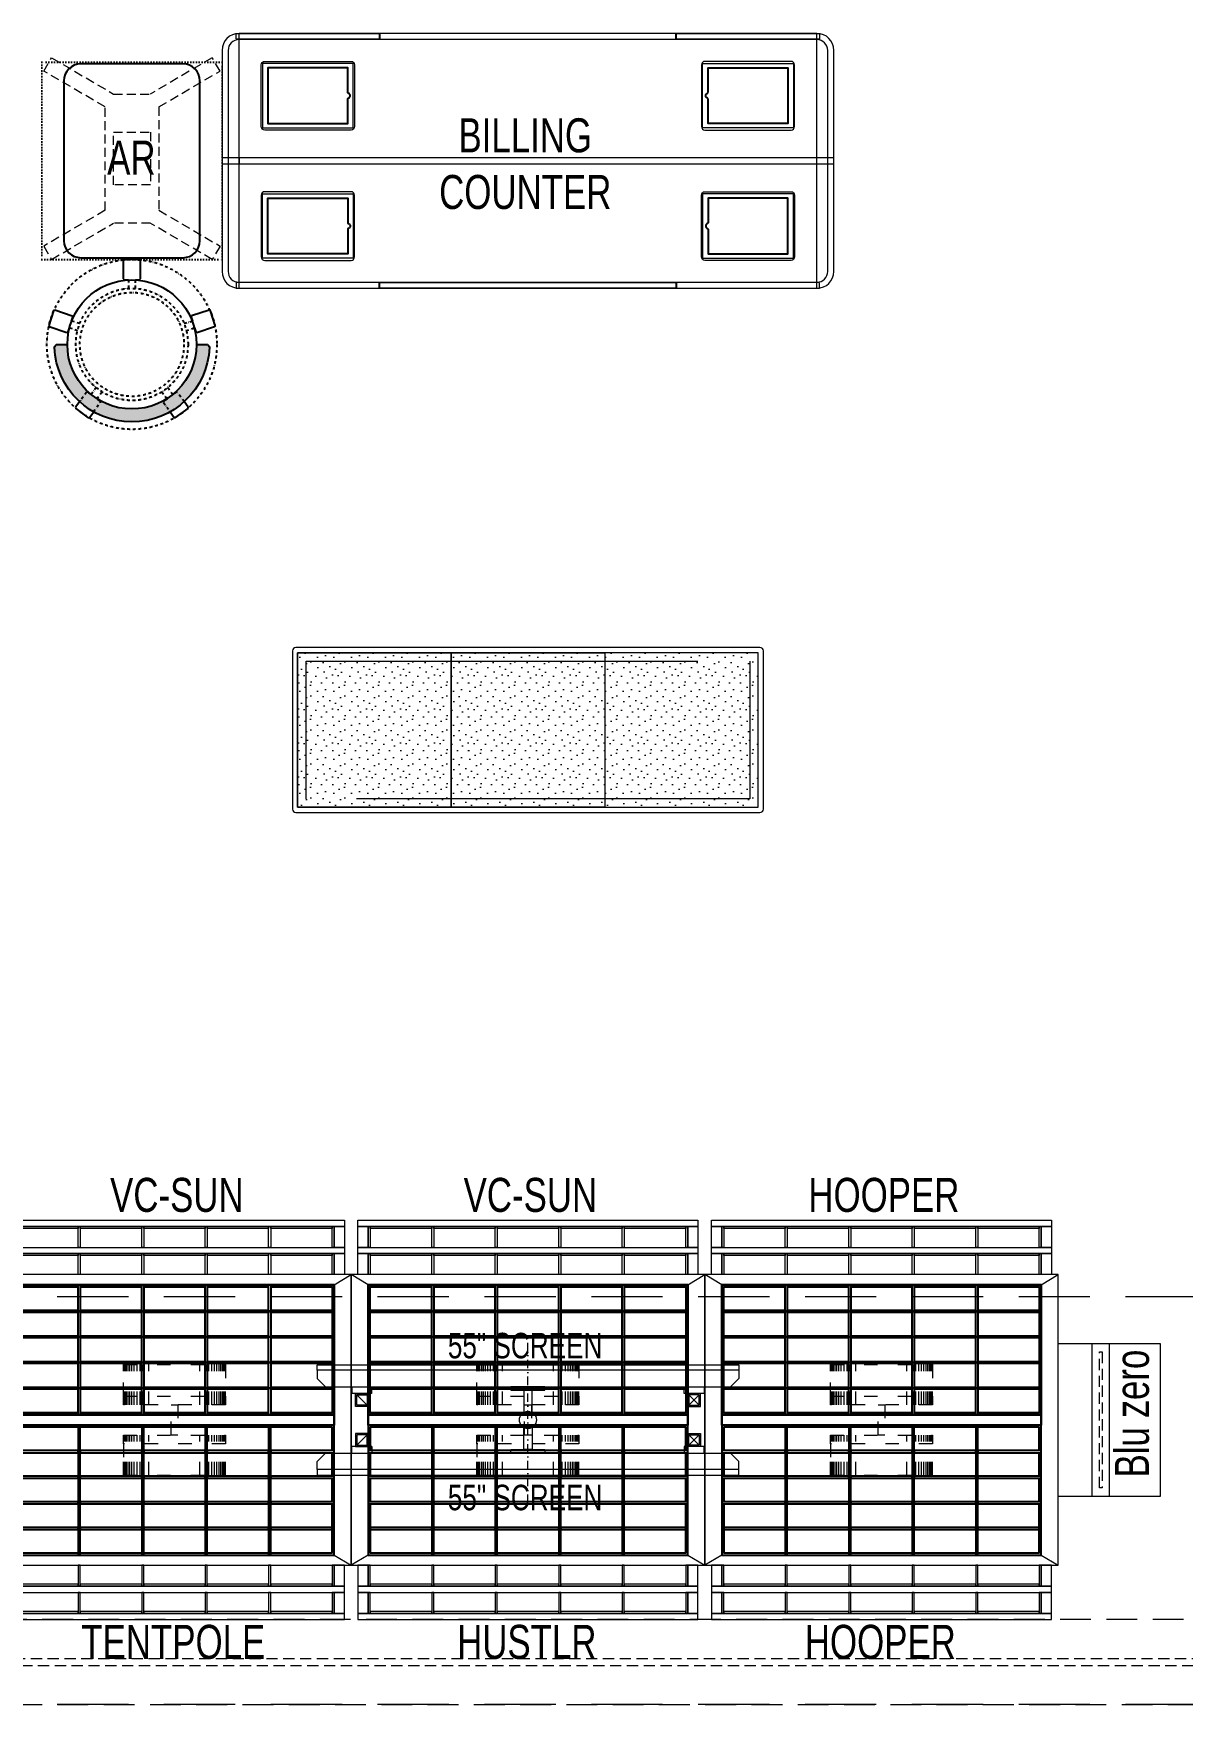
# Model space of a CAD drawing. Header units: feet. Extents: x 3370792 to 3381007, y -5461379 to -5451456.
# Drawn here: x 3374426 to 3377807, y -5461033 to -5456116 of the extents above; entities that cross this region are included whole.
import ezdxf

# ---------------------------------------------------------------- set-up
doc = ezdxf.new("R2010")
doc.units = ezdxf.units.FT
doc.header["$LTSCALE"] = 33
doc.header["$MEASUREMENT"] = 0
for name, pattern in [('a_p6_plan_L18$0$HIDDEN', [0.375, 0.25, -0.125]), ('ACAD_ISO03W100', [30, 12, -18]), ('D10_DASHED', [0.75, 0.5, -0.25]), ('DASHDOT2', [0.5, 0.25, -0.125, 0, -0.125]), ('DOT', [0.25, 0, -0.25]), ('HIDDEN', [9.524999999999995, 6.349999999999997, -3.174999999999998]), ('HIDDEN2', [4.7624999999999975, 3.174999999999998, -1.587499999999999]), ('HIDDENX2', [0.75, 0.5, -0.25])]:
    doc.linetypes.add(name, pattern=pattern)
for name, color, linetype, lineweight in [('A-shutter', 8, 'Continuous', 18), ('beam', 90, 'Continuous', 9), ('HATCH', 9, 'Continuous', 9), ('Lease line', 2, 'Continuous', 9), ('LENS-DIM', 252, 'Continuous', 5), ('LENS-FURNITURE', 13, 'Continuous', 9), ('LENS-HATCH', 251, 'Continuous', 5), ('LENS-TEXT', 31, 'Continuous', 5), ('LENS_DIMENSION', 193, 'Continuous', 0), ('LK-EQPMT', 3, 'Continuous', 18), ('LK-FF&E FLOOR', 1, 'Continuous', 9), ('LK-IT', 3, 'Continuous', 18), ('LN-ELEVATION-1', 81, 'Continuous', 25), ('LN-ELEVATION-2', 103, 'Continuous', 20), ('LN-ELEVATION-3', 125, 'Continuous', 18), ('LN-ELEVATION-4', 145, 'Continuous', 13), ('LN-ELEVATION-5', 167, 'Continuous', 5), ('PLANO-TXT', 252, 'Continuous', 5), ('rolling shutter', 1, 'Continuous', 5)]:
    doc.layers.add(name, color=color, linetype=linetype, lineweight=lineweight)
doc.styles.add('LK TXT', font='GILC____.TTF', dxfattribs={"height": 100})

# ---------------------------------------------------------------- blocks, each defined once
blk = doc.blocks.new('A$C5521f6e5')
at = {"layer": 'Lease line', "linetype": 'HIDDEN'}
for p, q in [((661.2339277267456, -8007.000000000932), (-8270.776309249923, -8007.000000000932)), ((661.2339277267456, -9207.000000000931), (-8270.776309249923, -9207.000000000931))]:
    blk.add_line(p, q, dxfattribs=at)
blk = doc.blocks.new('*U37')
at = {"layer": 'A-shutter', "color": 5, "linetype": 'HIDDENX2', "ltscale": 2}
blk.add_lwpolyline([(41039888.47192435, -1561544.224196389), (41039888.47192454, -1561564.224196389), (41046830.47192443, -1561564.224191636), (41046830.47192423, -1561544.224191635)], close=True, dxfattribs=at)
blk = doc.blocks.new('ffgd')
at = {"layer": 'LN-ELEVATION-4', "linetype": 'ACAD_ISO03W100', "ltscale": 0.1}
blk.add_lwpolyline([(0, 47.31184294237753), (0, -41.46233547315932), (-20, -41.46233547315932), (-20, 47.31184294237753)], close=True, dxfattribs=at)
at = {"layer": 'LN-ELEVATION-5', "linetype": 'ACAD_ISO03W100', "ltscale": 0.1}
for p, q in [((-159.8999999999068, 165.715584376594), (-159.8999999999068, 47.31184294237753)), ((-159.6999999997206, 165.715584376594), (-159.6999999997206, 47.31184294237753)), ((-159.3999999999068, 165.715584376594), (-159.3999999999068, 47.31184294237753)), ((-159, 165.715584376594), (-159, 47.31184294237753)), ((-158.5, 165.715584376594), (-158.5, 47.31184294237753)), ((-157.8999999999068, 165.715584376594), (-157.8999999999068, 47.31184294237753)), ((-157.1000000000931, 165.715584376594), (-157.1000000000931, 47.31184294237753)), ((-156.1000000000931, 165.715584376594), (-156.1000000000931, 47.31184294237753)), ((-154.1000000000931, 165.715584376594), (-154.1000000000931, 47.31184294237753)), ((-151.1000000000931, 165.715584376594), (-151.1000000000931, 47.31184294237753)), ((-146.1000000000931, 165.715584376594), (-146.1000000000931, 47.31184294237753)), ((-141.1000000000931, 165.715584376594), (-141.1000000000931, 47.31184294237753)), ((-135.1000000000931, 165.715584376594), (-135.1000000000931, 47.31184294237753)), ((-128.1000000000931, 165.715584376594), (-128.1000000000931, 47.31184294237753)), ((-120.1000000000931, 165.715584376594), (-120.1000000000931, 47.31184294237753)), ((-111.1000000000931, 165.715584376594), (-111.1000000000931, 47.31184294237753)), ((-102.1000000000931, 165.715584376594), (-102.1000000000931, 47.31184294237753)), ((-85, 165.715584376594), (-85, 47.31184294237753)), ((65, 165.715584376594), (65, 47.31184294237753)), ((82.10000000009315, 165.715584376594), (82.10000000009315, 47.31184294237753)), ((91.10000000009312, 165.715584376594), (91.10000000009312, 47.31184294237753)), ((100.1000000000931, 165.715584376594), (100.1000000000931, 47.31184294237753)), ((108.1000000000931, 165.715584376594), (108.1000000000931, 47.31184294237753)), ((115.1000000000931, 165.715584376594), (115.1000000000931, 47.31184294237753)), ((121.1000000000931, 165.715584376594), (121.1000000000931, 47.31184294237753)), ((126.1000000000931, 165.715584376594), (126.1000000000931, 47.31184294237753)), ((131.1000000000931, 165.715584376594), (131.1000000000931, 47.31184294237753)), ((134.1000000000931, 165.715584376594), (134.1000000000931, 47.31184294237753)), ((136.1000000000931, 165.715584376594), (136.1000000000931, 47.31184294237753)), ((137.1000000000931, 165.715584376594), (137.1000000000931, 47.31184294237753)), ((137.8999999999068, 165.715584376594), (137.8999999999068, 47.31184294237753)), ((138.5, 165.715584376594), (138.5, 47.31184294237753)), ((139, 165.715584376594), (139, 47.31184294237753)), ((139.3999999999067, 165.715584376594), (139.3999999999067, 47.31184294237753)), ((139.6999999997206, 165.715584376594), (139.6999999997206, 47.31184294237753)), ((139.8999999999068, 165.715584376594), (139.8999999999068, 47.31184294237753)), ((-159.8999999999068, -41.46233547315932), (-159.8999999999068, -159.8660769073758)), ((-159.6999999997206, -41.46233547315932), (-159.6999999997206, -159.8660769073758)), ((-159.3999999999068, -41.46233547315932), (-159.3999999999068, -159.8660769073758)), ((-159, -41.46233547315932), (-159, -159.8660769073758)), ((-158.5, -41.46233547315932), (-158.5, -159.8660769073758)), ((-157.8999999999068, -41.46233547315932), (-157.8999999999068, -159.8660769073758)), ((-157.1000000000931, -41.46233547315932), (-157.1000000000931, -159.8660769073758)), ((-156.1000000000931, -41.46233547315932), (-156.1000000000931, -159.8660769073758)), ((-154.1000000000931, -41.46233547315932), (-154.1000000000931, -159.8660769073758)), ((-151.1000000000931, -41.46233547315932), (-151.1000000000931, -159.8660769073758)), ((-146.1000000000931, -41.46233547315932), (-146.1000000000931, -159.8660769073758)), ((-141.1000000000931, -41.46233547315932), (-141.1000000000931, -159.8660769073758)), ((-135.1000000000931, -41.46233547315932), (-135.1000000000931, -159.8660769073758)), ((-128.1000000000931, -41.46233547315932), (-128.1000000000931, -159.8660769073758)), ((-120.1000000000931, -41.46233547315932), (-120.1000000000931, -159.8660769073758)), ((-111.1000000000931, -41.46233547315932), (-111.1000000000931, -159.8660769073758)), ((-102.1000000000931, -41.46233547315932), (-102.1000000000931, -159.8660769073758)), ((-85, -41.46233547315932), (-85, -159.8660769073758)), ((65, -41.46233547315932), (65, -159.8660769073758)), ((82.10000000009315, -41.46233547315932), (82.10000000009315, -159.8660769073758)), ((91.10000000009312, -41.46233547315932), (91.10000000009312, -159.8660769073758)), ((100.1000000000931, -41.46233547315932), (100.1000000000931, -159.8660769073758)), ((108.1000000000931, -41.46233547315932), (108.1000000000931, -159.8660769073758)), ((115.1000000000931, -41.46233547315932), (115.1000000000931, -159.8660769073758)), ((121.1000000000931, -41.46233547315932), (121.1000000000931, -159.8660769073758)), ((126.1000000000931, -41.46233547315932), (126.1000000000931, -159.8660769073758)), ((131.1000000000931, -41.46233547315932), (131.1000000000931, -159.8660769073758)), ((134.1000000000931, -41.46233547315932), (134.1000000000931, -159.8660769073758)), ((136.1000000000931, -41.46233547315932), (136.1000000000931, -159.8660769073758)), ((137.1000000000931, -41.46233547315932), (137.1000000000931, -159.8660769073758)), ((137.8999999999068, -41.46233547315932), (137.8999999999068, -159.8660769073758)), ((138.5, -41.46233547315932), (138.5, -159.8660769073758)), ((139, -41.46233547315932), (139, -159.8660769073758)), ((139.3999999999067, -41.46233547315932), (139.3999999999067, -159.8660769073758)), ((139.6999999997206, -41.46233547315932), (139.6999999997206, -159.8660769073758)), ((139.8999999999068, -41.46233547315932), (139.8999999999068, -159.8660769073758))]:
    blk.add_line(p, q, dxfattribs=at)
for points in [[(140, 72.9897628070321), (140, 165.715584376594), (-160, 165.715584376594), (-160, 72.9897628070321)], [(140, -67.14025533781387), (140, -159.8660769073758), (-160, -159.8660769073758), (-160, -67.14025533781387)]]:
    blk.add_lwpolyline(points, dxfattribs=at)
for points in [[(140, 72.9897628070321), (140, 47.31184294237753), (-160, 47.31184294237753), (-160, 72.9897628070321)], [(140, -41.46233547315932), (140, -67.14025533781387), (-160, -67.14025533781387), (-160, -41.46233547315932)]]:
    blk.add_lwpolyline(points, close=True, dxfattribs=at)
blk = doc.blocks.new('EURO 1040 x 1175')
at = {"layer": 'LN-ELEVATION-1'}
for points in [[(-470, -327.434990927577), (470, -327.434990927577), (470, 467.5650090724229), (-470, 467.5650090724229)], [(-470, 85.06500907242298), (470, 85.06500907242298), (470, 467.5650090724229), (-470, 467.5650090724229)], [(-283.2000000029802, 85.06500907242298), (-277.2000000029802, 85.06500907242298), (-277.2000000029802, 467.5650090724229), (-283.2000000029802, 467.5650090724229)], [(-96.40000000596046, 85.06500907242298), (-90.40000000596045, 85.06500907242298), (-90.40000000596045, 467.5650090724229), (-96.40000000596046, 467.5650090724229)], [(90.3999999910593, 85.06500907242298), (96.3999999910593, 85.06500907242298), (96.3999999910593, 467.5650090724229), (90.3999999910593, 467.5650090724229)], [(277.1999999880791, 85.06500907242298), (283.1999999880791, 85.06500907242298), (283.1999999880791, 467.5650090724229), (277.1999999880791, 467.5650090724229)], [(-470.0000000149008, 386.565009072423), (-283.2000000029802, 386.565009072423), (-283.2000000029802, 392.565009072423), (-470.0000000149008, 392.565009072423)], [(-277.2000000178814, 386.565009072423), (-96.40000000596046, 386.565009072423), (-96.40000000596046, 392.565009072423), (-277.2000000178814, 392.565009072423)], [(-90.40000002086165, 386.565009072423), (90.3999999910593, 386.565009072423), (90.3999999910593, 392.565009072423), (-90.40000002086165, 392.565009072423)], [(96.39999997615817, 386.565009072423), (277.1999999880791, 386.565009072423), (277.1999999880791, 392.565009072423), (96.39999997615817, 392.565009072423)], [(283.1999999880791, 386.565009072423), (470, 386.565009072423), (470, 392.565009072423), (283.1999999880791, 392.565009072423)], [(-470.0000000149008, 311.190009072423), (-283.2000000029802, 311.190009072423), (-283.2000000029802, 317.190009072423), (-470.0000000149008, 317.190009072423)], [(-277.2000000178814, 311.190009072423), (-96.40000000596046, 311.190009072423), (-96.40000000596046, 317.190009072423), (-277.2000000178814, 317.190009072423)], [(-90.40000002086165, 311.190009072423), (90.3999999910593, 311.190009072423), (90.3999999910593, 317.190009072423), (-90.40000002086165, 317.190009072423)], [(96.39999997615817, 311.190009072423), (277.1999999880791, 311.190009072423), (277.1999999880791, 317.190009072423), (96.39999997615817, 317.190009072423)], [(283.1999999880791, 311.190009072423), (470, 311.190009072423), (470, 317.190009072423), (283.1999999880791, 317.190009072423)], [(-470.0000000149008, 235.815009072423), (-283.2000000029802, 235.815009072423), (-283.2000000029802, 241.815009072423), (-470.0000000149008, 241.815009072423)], [(-277.2000000178814, 235.815009072423), (-96.40000000596046, 235.815009072423), (-96.40000000596046, 241.815009072423), (-277.2000000178814, 241.815009072423)], [(-90.40000002086165, 235.815009072423), (90.3999999910593, 235.815009072423), (90.3999999910593, 241.815009072423), (-90.40000002086165, 241.815009072423)], [(96.39999997615817, 235.815009072423), (277.1999999880791, 235.815009072423), (277.1999999880791, 241.815009072423), (96.39999997615817, 241.815009072423)], [(283.1999999880791, 235.815009072423), (470, 235.815009072423), (470, 241.815009072423), (283.1999999880791, 241.815009072423)], [(-470.0000000149008, 160.440009072423), (-283.2000000029802, 160.440009072423), (-283.2000000029802, 166.440009072423), (-470.0000000149008, 166.440009072423)], [(-277.2000000178814, 160.440009072423), (-96.40000000596046, 160.440009072423), (-96.40000000596046, 166.440009072423), (-277.2000000178814, 166.440009072423)], [(-90.40000002086165, 160.440009072423), (90.3999999910593, 160.440009072423), (90.3999999910593, 166.440009072423), (-90.40000002086165, 166.440009072423)], [(96.39999997615817, 160.440009072423), (277.1999999880791, 160.440009072423), (277.1999999880791, 166.440009072423), (96.39999997615817, 166.440009072423)], [(283.1999999880791, 160.440009072423), (470, 160.440009072423), (470, 166.440009072423), (283.1999999880791, 166.440009072423)], [(-470, 85.06500907242298), (470, 85.06500907242298), (470, 55.06500907242298), (-470, 55.06500907242298)], [(-470, 55.06500907242298), (470, 55.06500907242298), (470, -327.434990927577), (-470, -327.434990927577)], [(-283.2000000029802, 55.06500907242298), (-277.2000000029802, 55.06500907242298), (-277.2000000029802, -327.434990927577), (-283.2000000029802, -327.434990927577)], [(-96.40000000596046, 55.06500907242298), (-90.40000000596045, 55.06500907242298), (-90.40000000596045, -327.434990927577), (-96.40000000596046, -327.434990927577)], [(90.3999999910593, 55.06500907242298), (96.3999999910593, 55.06500907242298), (96.3999999910593, -327.434990927577), (90.3999999910593, -327.434990927577)], [(277.1999999880791, 55.06500907242298), (283.1999999880791, 55.06500907242298), (283.1999999880791, -327.434990927577), (277.1999999880791, -327.434990927577)], [(-470.0000000149008, -20.30999092757702), (-283.2000000029802, -20.30999092757702), (-283.2000000029802, -26.30999092757702), (-470.0000000149008, -26.30999092757702)], [(-277.2000000178814, -20.30999092757702), (-96.40000000596046, -20.30999092757702), (-96.40000000596046, -26.30999092757702), (-277.2000000178814, -26.30999092757702)], [(-90.40000002086165, -20.30999092757702), (90.3999999910593, -20.30999092757702), (90.3999999910593, -26.30999092757702), (-90.40000002086165, -26.30999092757702)], [(96.39999997615817, -20.30999092757702), (277.1999999880791, -20.30999092757702), (277.1999999880791, -26.30999092757702), (96.39999997615817, -26.30999092757702)], [(283.1999999880791, -20.30999092757702), (470, -20.30999092757702), (470, -26.30999092757702), (283.1999999880791, -26.30999092757702)], [(-470.0000000149008, -95.68499092757702), (-283.2000000029802, -95.68499092757702), (-283.2000000029802, -101.684990927577), (-470.0000000149008, -101.684990927577)], [(-277.2000000178814, -95.68499092757702), (-96.40000000596046, -95.68499092757702), (-96.40000000596046, -101.684990927577), (-277.2000000178814, -101.684990927577)], [(-90.40000002086165, -95.68499092757702), (90.3999999910593, -95.68499092757702), (90.3999999910593, -101.684990927577), (-90.40000002086165, -101.684990927577)], [(96.39999997615817, -95.68499092757702), (277.1999999880791, -95.68499092757702), (277.1999999880791, -101.684990927577), (96.39999997615817, -101.684990927577)], [(283.1999999880791, -95.68499092757702), (470, -95.68499092757702), (470, -101.684990927577), (283.1999999880791, -101.684990927577)], [(-470.0000000149008, -171.059990927577), (-283.2000000029802, -171.059990927577), (-283.2000000029802, -177.059990927577), (-470.0000000149008, -177.059990927577)], [(-277.2000000178814, -171.059990927577), (-96.40000000596046, -171.059990927577), (-96.40000000596046, -177.059990927577), (-277.2000000178814, -177.059990927577)], [(-90.40000002086165, -171.059990927577), (90.3999999910593, -171.059990927577), (90.3999999910593, -177.059990927577), (-90.40000002086165, -177.059990927577)], [(96.39999997615817, -171.059990927577), (277.1999999880791, -171.059990927577), (277.1999999880791, -177.059990927577), (96.39999997615817, -177.059990927577)], [(283.1999999880791, -171.059990927577), (470, -171.059990927577), (470, -177.059990927577), (283.1999999880791, -177.059990927577)], [(-470.0000000149008, -246.434990927577), (-283.2000000029802, -246.434990927577), (-283.2000000029802, -252.434990927577), (-470.0000000149008, -252.434990927577)], [(-277.2000000178814, -246.434990927577), (-96.40000000596046, -246.434990927577), (-96.40000000596046, -252.434990927577), (-277.2000000178814, -252.434990927577)], [(-90.40000002086165, -246.434990927577), (90.3999999910593, -246.434990927577), (90.3999999910593, -252.434990927577), (-90.40000002086165, -252.434990927577)], [(96.39999997615817, -246.434990927577), (277.1999999880791, -246.434990927577), (277.1999999880791, -252.434990927577), (96.39999997615817, -252.434990927577)], [(283.1999999880791, -246.434990927577), (470, -246.434990927577), (470, -252.434990927577), (283.1999999880791, -252.434990927577)]]:
    blk.add_lwpolyline(points, close=True, dxfattribs=at)
for points in [[(-283.2000000029802, 461.5650090724228), (-464, 461.5650090724228), (-464, 317.190009072423)], [(-96.40000000596046, 461.5650090724228), (-277.2000000029802, 461.5650090724228)], [(90.3999999910593, 461.5650090724228), (-90.40000000596045, 461.5650090724228)], [(277.1999999880791, 461.5650090724228), (96.3999999910593, 461.5650090724228)], [(464, 317.190009072423), (464, 461.5650090724228), (283.1999999880791, 461.5650090724228)], [(-464, 311.190009072423), (-464, 241.815009072423)], [(464, 241.815009072423), (464, 311.190009072423)], [(-464, 235.815009072423), (-464, 166.440009072423)], [(464, 166.440009072423), (464, 235.815009072423)], [(-464, 160.440009072423), (-464, 91.06500907242297), (-283.2000000029802, 91.06500907242297)], [(283.1999999880791, 91.06500907242297), (464, 91.06500907242297), (464, 160.440009072423)], [(-277.2000000029802, 91.06500907242297), (-96.40000000596046, 91.06500907242297)], [(-90.40000000596045, 91.06500907242297), (90.3999999910593, 91.06500907242297)], [(96.3999999910593, 91.06500907242297), (277.1999999880791, 91.06500907242297)], [(-464, -20.30999092757702), (-464, 49.06500907242298), (-283.2000000029802, 49.06500907242298)], [(-277.2000000029802, 49.06500907242298), (-96.40000000596046, 49.06500907242298)], [(-90.40000000596045, 49.06500907242298), (90.3999999910593, 49.06500907242298)], [(96.3999999910593, 49.06500907242298), (277.1999999880791, 49.06500907242298)], [(283.1999999880791, 49.06500907242298), (464, 49.06500907242298), (464, -20.30999092757702)], [(-464, -95.68499092757702), (-464, -26.30999092757702)], [(464, -26.30999092757702), (464, -95.68499092757702)], [(-464, -171.059990927577), (-464, -101.684990927577)], [(464, -101.684990927577), (464, -171.059990927577)], [(-283.2000000029802, -321.434990927577), (-464, -321.434990927577), (-464, -177.059990927577)], [(464, -177.059990927577), (464, -321.434990927577), (283.1999999880791, -321.434990927577)], [(-96.40000000596046, -321.434990927577), (-277.2000000029802, -321.434990927577)], [(90.3999999910593, -321.434990927577), (-90.40000000596045, -321.434990927577)], [(277.1999999880791, -321.434990927577), (96.3999999910593, -321.434990927577)]]:
    blk.add_lwpolyline(points, dxfattribs=at)
at = {"layer": 'LN-ELEVATION-2'}
blk.add_lwpolyline([(-520, -357.434990927577), (520, -357.434990927577), (520, 497.5650090724228), (-520, 497.5650090724228)], close=True, dxfattribs=at)
for points in [[(-470, 467.5650090724229), (-520, 497.5650090724228)], [(470, 467.5650090724229), (520, 497.5650090724228)], [(-470, -327.434990927577), (-520, -357.434990927577)], [(470, -327.434990927577), (520, -357.434990927577)]]:
    blk.add_lwpolyline(points, dxfattribs=at)
at = {"layer": 'LN-ELEVATION-3'}
for points in [[(-500, 559.5650090724229), (500, 559.5650090724229), (500, 577.5650090724228), (-500, 577.5650090724228)], [(-500, 497.5650090724228), (-470, 497.5650090724228), (-470, 559.5650090724229), (-500, 559.5650090724229)], [(470, 497.5650090724228), (500, 497.5650090724228), (500, 559.5650090724229), (470, 559.5650090724229)], [(-500, -357.434990927577), (-470, -357.434990927577), (-470, -419.434990927577), (-500, -419.434990927577)], [(470, -357.434990927577), (500, -357.434990927577), (500, -419.434990927577), (470, -419.434990927577)], [(-500, -419.434990927577), (500, -419.434990927577), (500, -437.4349909275768), (-500, -437.4349909275768)]]:
    blk.add_lwpolyline(points, close=True, dxfattribs=at)
at = {"layer": 'LN-ELEVATION-4'}
for points in [[(-500, 639.5650090724228), (500, 639.5650090724228), (500, 657.565009072423), (-500, 657.565009072423)], [(-500, 577.5650090724228), (-470, 577.5650090724228), (-470, 639.5650090724228), (-500, 639.5650090724228)], [(470, 577.5650090724228), (500, 577.5650090724228), (500, 639.5650090724228), (470, 639.5650090724228)], [(-470, 497.5650090724228), (-464, 497.5650090724228), (-464, 559.5650090724229), (-470, 559.5650090724229)], [(-464, 553.565009072423), (-283.2000000029802, 553.565009072423), (-283.2000000029802, 559.5650090724229), (-464, 559.5650090724229)], [(-283.2000000029802, 497.5650090724228), (-277.2000000029802, 497.5650090724228), (-277.2000000029802, 559.5650090724229), (-283.2000000029802, 559.5650090724229)], [(-277.2000000029802, 553.565009072423), (-96.40000000596046, 553.565009072423), (-96.40000000596046, 559.5650090724229), (-277.2000000029802, 559.5650090724229)], [(-96.40000000596046, 497.5650090724228), (-90.40000000596045, 497.5650090724228), (-90.40000000596045, 559.5650090724229), (-96.40000000596046, 559.5650090724229)], [(-90.40000000596045, 553.565009072423), (90.3999999910593, 553.565009072423), (90.3999999910593, 559.5650090724229), (-90.40000000596045, 559.5650090724229)], [(90.3999999910593, 497.5650090724228), (96.3999999910593, 497.5650090724228), (96.3999999910593, 559.5650090724229), (90.3999999910593, 559.5650090724229)], [(96.3999999910593, 553.565009072423), (277.1999999880791, 553.565009072423), (277.1999999880791, 559.5650090724229), (96.3999999910593, 559.5650090724229)], [(277.1999999880791, 497.5650090724228), (283.1999999880791, 497.5650090724228), (283.1999999880791, 559.5650090724229), (277.1999999880791, 559.5650090724229)], [(283.1999999880791, 553.565009072423), (463.9999999850988, 553.565009072423), (463.9999999850988, 559.5650090724229), (283.1999999880791, 559.5650090724229)], [(464, 497.5650090724228), (470, 497.5650090724228), (470, 559.5650090724229), (464, 559.5650090724229)], [(-470, -357.434990927577), (-464, -357.434990927577), (-464, -419.434990927577), (-470, -419.434990927577)], [(-283.2000000029802, -357.434990927577), (-277.2000000029802, -357.434990927577), (-277.2000000029802, -419.434990927577), (-283.2000000029802, -419.434990927577)], [(-96.40000000596046, -357.434990927577), (-90.40000000596045, -357.434990927577), (-90.40000000596045, -419.434990927577), (-96.40000000596046, -419.434990927577)], [(90.3999999910593, -357.434990927577), (96.3999999910593, -357.434990927577), (96.3999999910593, -419.434990927577), (90.3999999910593, -419.434990927577)], [(277.1999999880791, -357.434990927577), (283.1999999880791, -357.434990927577), (283.1999999880791, -419.434990927577), (277.1999999880791, -419.434990927577)], [(464, -357.434990927577), (470, -357.434990927577), (470, -419.434990927577), (464, -419.434990927577)], [(-500, -437.4349909275768), (-470, -437.4349909275768), (-470, -499.4349909275769), (-500, -499.4349909275769)], [(-464, -413.4349909275768), (-283.2000000029802, -413.4349909275768), (-283.2000000029802, -419.434990927577), (-464, -419.434990927577)], [(-277.2000000029802, -413.4349909275768), (-96.40000000596046, -413.4349909275768), (-96.40000000596046, -419.434990927577), (-277.2000000029802, -419.434990927577)], [(-90.40000000596045, -413.4349909275768), (90.3999999910593, -413.4349909275768), (90.3999999910593, -419.434990927577), (-90.40000000596045, -419.434990927577)], [(96.3999999910593, -413.4349909275768), (277.1999999880791, -413.4349909275768), (277.1999999880791, -419.434990927577), (96.3999999910593, -419.434990927577)], [(283.1999999880791, -413.4349909275768), (463.9999999850988, -413.4349909275768), (463.9999999850988, -419.434990927577), (283.1999999880791, -419.434990927577)], [(470, -437.4349909275768), (500, -437.4349909275768), (500, -499.4349909275769), (470, -499.4349909275769)], [(-500, -499.4349909275769), (500, -499.4349909275769), (500, -517.434990927577), (-500, -517.434990927577)]]:
    blk.add_lwpolyline(points, close=True, dxfattribs=at)
at = {"layer": 'LN-ELEVATION-5'}
for points in [[(-470, 577.5650090724228), (-464, 577.5650090724228), (-464, 639.5650090724228), (-470, 639.5650090724228)], [(-464, 633.565009072423), (-283.2000000029802, 633.565009072423), (-283.2000000029802, 639.5650090724228), (-464, 639.5650090724228)], [(-283.2000000029802, 577.5650090724228), (-277.2000000029802, 577.5650090724228), (-277.2000000029802, 639.5650090724228), (-283.2000000029802, 639.5650090724228)], [(-277.2000000029802, 633.565009072423), (-96.40000000596046, 633.565009072423), (-96.40000000596046, 639.5650090724228), (-277.2000000029802, 639.5650090724228)], [(-96.40000000596046, 577.5650090724228), (-90.40000000596045, 577.5650090724228), (-90.40000000596045, 639.5650090724228), (-96.40000000596046, 639.5650090724228)], [(-90.40000000596045, 633.565009072423), (90.3999999910593, 633.565009072423), (90.3999999910593, 639.5650090724228), (-90.40000000596045, 639.5650090724228)], [(90.3999999910593, 577.5650090724228), (96.3999999910593, 577.5650090724228), (96.3999999910593, 639.5650090724228), (90.3999999910593, 639.5650090724228)], [(96.3999999910593, 633.565009072423), (277.1999999880791, 633.565009072423), (277.1999999880791, 639.5650090724228), (96.3999999910593, 639.5650090724228)], [(277.1999999880791, 577.5650090724228), (283.1999999880791, 577.5650090724228), (283.1999999880791, 639.5650090724228), (277.1999999880791, 639.5650090724228)], [(283.1999999880791, 633.565009072423), (463.9999999850988, 633.565009072423), (463.9999999850988, 639.5650090724228), (283.1999999880791, 639.5650090724228)], [(464, 577.5650090724228), (470, 577.5650090724228), (470, 639.5650090724228), (464, 639.5650090724228)], [(-470, -437.4349909275768), (-464, -437.4349909275768), (-464, -499.4349909275769), (-470, -499.4349909275769)], [(-283.2000000029802, -437.4349909275768), (-277.2000000029802, -437.4349909275768), (-277.2000000029802, -499.4349909275769), (-283.2000000029802, -499.4349909275769)], [(-96.40000000596046, -437.4349909275768), (-90.40000000596045, -437.4349909275768), (-90.40000000596045, -499.4349909275769), (-96.40000000596046, -499.4349909275769)], [(90.3999999910593, -437.4349909275768), (96.3999999910593, -437.4349909275768), (96.3999999910593, -499.4349909275769), (90.3999999910593, -499.4349909275769)], [(277.1999999880791, -437.4349909275768), (283.1999999880791, -437.4349909275768), (283.1999999880791, -499.4349909275769), (277.1999999880791, -499.4349909275769)], [(464, -437.4349909275768), (470, -437.4349909275768), (470, -499.4349909275769), (464, -499.4349909275769)], [(-464, -493.4349909275769), (-283.2000000029802, -493.4349909275769), (-283.2000000029802, -499.4349909275769), (-464, -499.4349909275769)], [(-277.2000000029802, -493.4349909275769), (-96.40000000596046, -493.4349909275769), (-96.40000000596046, -499.4349909275769), (-277.2000000029802, -499.4349909275769)], [(-90.40000000596045, -493.4349909275769), (90.3999999910593, -493.4349909275769), (90.3999999910593, -499.4349909275769), (-90.40000000596045, -499.4349909275769)], [(96.3999999910593, -493.4349909275769), (277.1999999880791, -493.4349909275769), (277.1999999880791, -499.4349909275769), (96.3999999910593, -499.4349909275769)], [(283.1999999880791, -493.4349909275769), (463.9999999850988, -493.4349909275769), (463.9999999850988, -499.4349909275769), (283.1999999880791, -499.4349909275769)]]:
    blk.add_lwpolyline(points, close=True, dxfattribs=at)
at = {"layer": 'LENS-DIM'}
blk.add_blockref('ffgd', (10, 67.14025533781387), dxfattribs=at)
blk = doc.blocks.new('I-PAD Frame')
at = {"color": 3, "linetype": 'Continuous'}
blk.add_lwpolyline([(357868.7410323084, -232321.1361381283), (358122.7410323085, -232321.1361381283, 0.4142135623713902), (358132.7410323086, -232311.1361381283), (358132.7410323086, -232129.1361381283, 0.4142135623713902), (358122.7410323085, -232119.1361381283), (357868.7410323084, -232119.1361381283, 0.4142135623713902), (357858.7410323085, -232129.1361381283), (357858.7410323085, -232311.1361381283, 0.4142135623713902)], format="xyb", close=True, dxfattribs=at)
at = {"color": 3, "linetype": 'Continuous', "lineweight": 25}
blk.add_lwpolyline([(358113.2410323085, -232229.6755301424), (358113.2410323085, -232302.1361381283), (357878.2410323086, -232302.1361381283), (357878.2410323086, -232138.1361381283), (358113.2410323085, -232138.1361381283), (358113.2410323085, -232210.5967461141, 0.3275382217372251), (358114.6410323081, -232212.5046245168, -0.733799385757267), (358114.6410323086, -232227.7676517396, 0.3275382217372252)], format="xyb", close=True, dxfattribs=at)
blk = doc.blocks.new('Billing Counter 1800')
at = {"color": 5, "linetype": 'HIDDENX2', "ltscale": 0.025}
for p, q in [((-849.9999978118577, -374.9978339364752), (-850.0000002956948, 375)), ((849.9999976539983, -374.9978339364752), (850.0000001378356, 375))]:
    blk.add_line(p, q, dxfattribs=at)
at = {"color": 0, "linetype": 'Continuous'}
for p, q in [((850, 375), (-850, 375)), ((900, -325), (900, 325)), ((-850, -375), (850, -375))]:
    blk.add_line(p, q, dxfattribs=at)
at = {"color": 2, "linetype": 'Continuous'}
blk.add_line((849, -375), (849.9999976539983, -374.9978339364752), dxfattribs=at)
at = {"color": 2, "linetype": 'HIDDENX2', "ltscale": 0.025}
for points in [[(-857.9999984272289, 375), (-437.4115580061916, 375), (-437.4115580851212, 358), (-857.9999985061586, 358)], [(435.3333326776046, 375), (-435.2551077436656, 375), (-435.2551076647359, 358), (435.3333327565342, 358)], [(437.3333327565342, 375), (857.9217731775715, 375), (857.9217730986419, 358), (437.3333326776046, 358)], [(-857.9999984272289, -375), (-437.4115580061916, -375), (-437.4115580851212, -358), (-857.9999985061586, -358)], [(435.3333326776046, -375), (-435.2551077436656, -375), (-435.2551076647359, -358), (435.3333327563014, -358)], [(437.3333327563013, -375), (857.9217731775715, -375), (857.9217730986419, -358), (437.3333326776046, -358)]]:
    blk.add_lwpolyline(points, close=True, dxfattribs=at)
at = {"color": 5, "linetype": 'Continuous'}
for points in [[(-780.9166655030566, 97.25000000000001), (-513.9166655030567, 97.25000000000001), (-513.9166655030567, 286.25), (-780.9166655030566, 286.25)], [(780.9166655030566, 97.25000000000001), (513.9166655030567, 97.25000000000001), (513.9166655030567, 286.25), (780.9166655030566, 286.25)], [(-780.9166655030566, -97.25000000000001), (-513.9166655030567, -97.25000000000001), (-513.9166655030567, -286.25), (-780.9166655030566, -286.25)], [(780.9166655030566, -97.25000000000001), (513.9166655030567, -97.25000000000001), (513.9166655030567, -286.25), (780.9166655030566, -286.25)]]:
    blk.add_lwpolyline(points, close=True, dxfattribs=at)
at = {"color": 5, "linetype": 'HIDDENX2', "ltscale": 0.025}
blk.add_lwpolyline([(850, 8.5), (-850, 8.5), (-850, -8.5), (850, -8.5)], close=True, dxfattribs=at)
at = {"color": 0, "linetype": 'Continuous'}
for centre, radius, start, end in [((-850, 325), 50.0000000000291, 90, 180), ((849.999999999767, 325), 50.00000000005822, 0, 90), ((849.999999999767, -325), 50.0000000000291, 270, 0)]:
    blk.add_arc(centre, radius, start, end, dxfattribs=at)
at = {"layer": 'LN-ELEVATION-2'}
blk.add_line((-900, 325), (-900, -325), dxfattribs=at)
for points in [[(850, 375), (-850, 375, 0.4142135623725836), (-900, 325), (-900, -325, 0.4142135623725836), (-850, -375), (850, -375, 0.4142135623725837), (900, -325), (900, 325, 0.4142135623725836)], [(850, 357), (-850, 357, 0.4142135623730951), (-882, 325), (-882, -325, 0.4142135623730951), (-850, -357), (850, -357, 0.4142135623730951), (882, -325), (882, 325, 0.4142135623730951)]]:
    blk.add_lwpolyline(points, format="xyb", close=True, dxfattribs=at)
blk.add_lwpolyline([(-900, -8.5), (900, -8.5), (900, 8.5), (-900, 8.5)], close=True, dxfattribs=at)
blk.add_arc((-850, -325), 50.00000000005822, 180, 270, dxfattribs=at)
at = {"color": 2, "linetype": 'Continuous', "xscale": -1, "rotation": 180}
blk.add_blockref('I-PAD Frame', (-358643.1576978308, -232028.3861380983), dxfattribs=at)
at = {"color": 2, "linetype": 'Continuous', "rotation": 180}
blk.add_blockref('I-PAD Frame', (358643.1576977922, -232028.3861381579), dxfattribs=at)
at = {"color": 2, "linetype": 'Continuous'}
blk.add_blockref('I-PAD Frame', (-358643.1576978113, 232028.3861381281), dxfattribs=at)
at = {"color": 2, "linetype": 'Continuous', "xscale": -1}
blk.add_blockref('I-PAD Frame', (358643.1576978117, 232028.3861381281), dxfattribs=at)
at = {"layer": 'LENS-TEXT', "color": 0, "linetype": 'Continuous', "ltscale": 3, "insert": (-7.865375894587486, -8.871815700083971), "char_height": 100, "attachment_point": 5, "style": 'LK TXT'}
blk.add_mtext_dynamic_manual_height_columns('BILLING COUNTER', width=353.0555573365615, gutter_width=0.5, heights=[0], dxfattribs=at)
blk = doc.blocks.new('AR')
at = {"layer": 'LN-ELEVATION-2', "linetype": 'DOT', "lineweight": 25}
blk.add_lwpolyline([(0, 13.41378593863919), (530, 13.41378593863919), (530, 593.4137859386392), (0, 593.4137859386392)], close=True, dxfattribs=at)
at = {"layer": 'LN-ELEVATION-2', "lineweight": 25}
blk.add_lwpolyline([(465, 68.22063546301797), (465, 538.2206354630179, 0.4142135623730951), (415, 588.2206354630177), (115, 588.2206354630177, 0.4142135623730951), (65, 538.2206354630179), (65, 68.22063546301797, 0.4142135623730951), (115, 18.22063546301797), (415, 18.22063546301797, 0.4142135623730951)], format="xyb", close=True, dxfattribs=at)
at = {"layer": 'LN-ELEVATION-4', "linetype": 'HIDDEN2', "ltscale": 0.25}
for points in [[(185.8456009030342, 448.8780772723258), (5.888936847448348, 554.0078910568263), (28.48512306064368, 593.350836840691), (211.0874861851335, 486.6754184374586)], [(344.154399111867, 448.8780772762837), (524.1110631600021, 554.0078910947777), (501.5148769393563, 593.3508368753828), (318.9125138223171, 486.6754184374586)], [(185.8456009030342, 144.472759603057), (185.8456009030342, 448.8780772723258)], [(211.0874861851335, 486.6754184376913), (318.9125138223171, 486.6754184376913)], [(344.154399111867, 448.8780772762837), (344.154399111867, 144.4727595990989)], [(185.8456009030342, 144.472759603057), (5.888936847448348, 39.34294581855647), (28.48512306064368, 3.46917659e-08), (211.0874861851335, 106.6754184379242)], [(318.9125138223171, 106.6754184376914), (211.0874861851335, 106.6754184376914)], [(344.154399111867, 144.4727595990989), (524.1110631600021, 39.34294578060508), (501.5148769393563, 0), (318.9125138223171, 106.6754184379242)]]:
    blk.add_lwpolyline(points, dxfattribs=at)
blk.add_lwpolyline([(210.8456009030342, 373.9866790841333), (319.154399111867, 373.9866790841333), (319.154399111867, 219.3641577917151), (210.8456009030342, 219.3641577917151)], close=True, dxfattribs=at)
blk = doc.blocks.new('DR STOOL')
at = {"layer": 'HATCH'}
h = blk.add_hatch(dxfattribs=at)
h.set_pattern_fill('ANSI36', color=250, angle=-90.00000000000001)
h.set_pattern_definition([(315, (-227.8099174643867, 917.3997257252777), (6.173926083235043, -1.683798022700468), [7.9375, -1.587499999999999, 0, -1.587499999999999])])
edge = h.paths.add_edge_path()
edge.add_line((-190.0000000041909, 4.511094e-10), (-218.6899174675346, 4.511094e-10))
edge.add_arc((-218.6899174670689, 9.120000000388245), 9.119999999940092, 177.6119845363388, 269.9999999996136, ccw=False)
edge.add_arc((-1.8626451e-09, 3.565219e-10), 228.000000002257, 2.3880154632688004, 177.6119845367313, ccw=False)
edge.add_arc((218.6899174633436, 9.120000000497384), 9.120000000051716, -90.00000000034493, 2.3880154629299, ccw=False)
edge.add_line((218.6899174633436, 4.511094e-10), (190, 4.511094e-10))
edge.add_arc((-1.8626451e-09, 4.511094e-10), 190.000000001979, -1.27e-14, 180)
at = {"layer": 'LN-ELEVATION-1', "color": 1, "ltscale": 100}
for p, q in [((-128.6221585394814, 215.4841044476634), (-165.2704676063731, 189.0243927398114)), ((-124.7228340068832, 214.8545704018979), (-128.6221585394814, 215.4841044476634)), ((-112.6981821293011, 198.1996966340157), (-124.7228340068832, 214.8545704018979)), ((124.7553772013634, 214.9803744515593), (112.5488144652918, 198.2845540212292)), ((128.7014972954057, 215.5933048763618), (124.7553772013634, 214.9803744515593)), ((128.7014972954057, 215.5933048763618), (124.7553772013634, 214.9803744515593)), ((165.1911288509145, 188.915192311113), (128.7014972954057, 215.5933048763618)), ((165.1911288509145, 188.915192311113), (128.7014972954057, 215.5933048763618)), ((-165.2704676063731, 189.0243927398114), (-165.9069543029182, 185.0820035930228)), ((-165.9069543029182, 185.0820035930228), (-153.8003208162263, 168.3135803133482)), ((153.6734594982117, 168.4294150282658), (165.7973639420234, 185.0121775862135)), ((165.7973639420234, 185.0121775862135), (165.1911288509145, 188.915192311113)), ((165.7973639420234, 185.0121775862135), (165.1911288509145, 188.915192311113)), ((-191.2928382232785, -35.45407700946089), (-242.9550312487409, -52.24013893969095)), ((-187.9259491492994, -37.1695928365807), (-191.2928382232785, -35.45407700946089)), ((-184.1424400564283, -48.81403796559607), (-187.9259491492994, -37.1695928365807)), ((188.0651108901948, -36.96233201187715), (184.0504167033359, -49.19388854173303)), ((191.3981811110861, -35.27656588272658), (188.0651108901948, -36.96233201187715)), ((243.0100176925771, -52.21682526778022), (191.3981811110861, -35.27656588272658)), ((-242.9550312487409, -52.24013893969095), (-244.7482102331705, -55.75945052818861)), ((-244.7482102331705, -55.75945052818861), (-230.7800458371639, -98.74904560100549)), ((-227.2218665438704, -100.5620286722478), (-175.5596735184081, -83.7759667420105)), ((-173.8639617776498, -80.4479453730819), (-177.8421125086024, -68.2044548037811)), ((-175.5596735184081, -83.7759667420105), (-173.8639617776498, -80.4479453730819)), ((177.6922140880488, -68.56540505095472), (173.8739495249465, -80.1985000452405)), ((173.8739495249465, -80.1985000452405), (175.5794035866856, -83.5704969359358)), ((175.5794035866856, -83.5704969359358), (227.1912401677109, -100.5107563209894)), ((230.715890809428, -98.7280946081737), (244.8123673382215, -55.78040257930116)), ((244.8123673382215, -55.78040257930116), (243.0100176925771, -52.21682526778022)), ((-230.7800458371639, -98.74904560100549), (-227.2218665438704, -100.5620286722478)), ((227.1912401677109, -100.5107563209894), (230.715890809428, -98.7280946081737)), ((-22.72193054761737, -190.2142363802995), (-25.39390889601782, -192.886214728569)), ((-25.39390889601782, -192.886214728569), (-25.39390889601782, -247.2070584567482)), ((-10.47823652112856, -190.2142363802995), (-22.72193054761737, -190.2142363802995)), ((22.78362171910703, -190.2142363802995), (9.910054048988968, -190.2142363802995)), ((25.42475448176265, -192.8553691428751), (22.78362171910703, -190.2142363802995)), ((25.42475448176265, -247.1762128710543), (25.42475448176265, -192.8553691428751)), ((-25.39390889601782, -247.2070584567482), (-22.60096735274419, -250)), ((-22.60096735274419, -250), (22.60096735274419, -250)), ((22.60096735274419, -250), (25.42475448176265, -247.1762128710543))]:
    blk.add_line(p, q, dxfattribs=at)
at = {"layer": 'LN-ELEVATION-1', "linetype": 'DASHDOT2'}
for p, q in [((-92.92521573789418, 170.8129362839827), (-112.6981821293011, 198.1996966340157)), ((112.5488144652918, 198.2845540212292), (92.69529851106927, 171.1294289919315)), ((-153.8003208162263, 168.3135803133482), (-134.1093360339291, 141.0403694751003)), ((-130.4219571123831, 140.4450534014686), (-119.9844727469608, 147.9808124662595)), ((-119.9844727469608, 147.9808124662595), (-105.3687285655178, 126.9741353208374)), ((-103.4542870586738, 159.9154408004979), (-93.52748446213081, 167.0824927485227)), ((-88.15393704269081, 139.4771787207864), (-103.4542870586738, 159.9154408004979)), ((-93.52748446213081, 167.0824927485227), (-92.92521573789418, 170.8129362839827)), ((103.6608748426661, 159.8406005539291), (88.19885099539533, 139.4487815762331)), ((92.69529851106927, 171.1294289919315), (93.26858203159645, 167.4385604566923)), ((93.26858203159645, 167.4385604566923), (103.6608748426661, 159.8406005539291)), ((105.4096150295809, 126.94019481352), (120.1194891873747, 147.8074627162714)), ((120.1194891873747, 147.8074627162714), (130.0033113472163, 140.5812532722048)), ((133.7372852512635, 141.1612321265929), (153.6734594982117, 168.4294150282658)), ((-134.1093360339291, 141.0403694751003), (-130.4219571123831, 140.4450534014686)), ((130.0033113472163, 140.5812532722048), (133.7372852512635, 141.1612321265929)), ((-159.954806596972, -40.49024384317454), (-184.1424400564283, -48.81403796559607)), ((184.0504167033359, -49.19388854173303), (159.8786162491887, -40.79004861696012)), ((-177.8421125086024, -68.2044548037811), (-153.4148110738024, -60.73628028803068)), ((153.3006618716754, -61.02382378749462), (177.6922140880488, -68.56540505095472)), ((-10.92024635523557, -164.6382343793375), (-10.47823652112856, -190.2142363802995)), ((9.910054048988968, -190.2142363802995), (10.35584833659231, -164.674698740353))]:
    blk.add_line(p, q, dxfattribs=at)
at = {"layer": 'LN-ELEVATION-1', "color": 1, "ltscale": 100}
blk.add_lwpolyline([(-190.0000000023283, 0), (-218.6899174656719, 0, -0.4264743413925903), (-227.8019973598421, 9.5, -0.959166304662544), (227.8019973593764, 9.5, -0.4264743413925903), (218.6899174647406, 0), (190.0000000013969, 0)], format="xyb", dxfattribs=at)
at = {"layer": 'LN-ELEVATION-1', "linetype": 'DASHDOT2'}
for radius in [250, 165, 153]:
    blk.add_circle((0, 0), radius, dxfattribs=at)
at = {"layer": 'LN-ELEVATION-1', "color": 1, "ltscale": 100}
blk.add_circle((0, 0), 190, dxfattribs=at)
blk = doc.blocks.new('3 seater Bench 1385')
at = {"layer": 'LENS-HATCH', "lineweight": 0}
h = blk.add_hatch(dxfattribs=at)
h.set_pattern_fill('STIP1', color=177, scale=100, angle=269.9999999999999, pattern_type=2)
h.set_pattern_definition([(270, (6617025.245374651, -170439.1063060568), (100, -1.516e-13), [0, -100]), (270, (6617009.245374652, -170451.1063060568), (100, -1.516e-13), [0, -100]), (270, (6616985.245374652, -170446.1063060568), (100, -1.516e-13), [0, -100]), (270, (6616962.245374652, -170481.1063060568), (100, -1.516e-13), [0, -100]), (270, (6616998.245374652, -170478.1063060568), (100, -1.516e-13), [0, -100]), (270, (6617022.245374652, -170505.1063060568), (100, -1.516e-13), [0, -100]), (270, (6617029.245374651, -170470.1063060568), (100, -1.516e-13), [0, -100]), (270, (6616988.245374651, -170512.1063060568), (100, -1.516e-13), [0, -100]), (270, (6616956.245374652, -170507.1063060568), (100, -1.516e-13), [0, -100]), (270, (6616941.245374651, -170433.1063060568), (100, -1.516e-13), [0, -100]), (270, (6616961.245374652, -170451.1063060568), (100, -1.516e-13), [0, -100]), (270, (6616942.245374652, -170465.1063060568), (100, -1.516e-13), [0, -100]), (270, (6617006.245374652, -170526.1063060568), (100, -1.516e-13), [0, -100]), (270, (6616981.245374652, -170494.1063060568), (100, -1.516e-13), [0, -100]), (270, (6617014.245374652, -170486.1063060568), (100, -1.516e-13), [0, -100]), (270, (6617005.245374651, -170503.1063060568), (100, -1.516e-13), [0, -100]), (270, (6616978.245374651, -170467.1063060568), (100, -1.516e-13), [0, -100]), (270, (6617032.245374652, -170495.1063060568), (100, -1.516e-13), [0, -100]), (270, (6616973.245374651, -170526.1063060568), (100, -1.516e-13), [0, -100]), (270, (6616943.245374651, -170523.1063060568), (100, -1.516e-13), [0, -100])])
h.paths.add_polyline_path([(677.5000000004657, 227.5), (225.8333333334885, 227.5), (225.8333333334885, -227.5), (677.5000000004657, -227.5)])
h.paths.add_polyline_path([(-225.8333333334885, 227.5), (225.8333333334885, 227.5), (225.8333333334885, -227.5), (-225.8333333334885, -227.5)])
h.paths.add_polyline_path([(-677.5000000004657, 227.5), (-225.8333333334885, 227.5), (-225.8333333334885, -227.5), (-677.5000000004657, -227.5)])
at = {"layer": 'LN-ELEVATION-2', "ltscale": 0.5}
for points in [[(-677.5000000004657, 227.5), (-225.8333333334885, 227.5), (-225.8333333334885, -227.5), (-677.5000000004657, -227.5)], [(-225.8333333334885, 227.5), (225.8333333334885, 227.5), (225.8333333334885, -227.5), (-225.8333333334885, -227.5)], [(677.5000000004657, 227.5), (225.8333333334885, 227.5), (225.8333333334885, -227.5), (677.5000000004657, -227.5)]]:
    blk.add_lwpolyline(points, close=True, dxfattribs=at)
at = {"layer": 'LN-ELEVATION-5', "ltscale": 0.5}
blk.add_lwpolyline([(682.4999999995343, 242.5), (-682.5000000004655, 242.5, 0.4142135623730951), (-692.5000000004655, 232.5), (-692.5000000004655, -232.5, 0.4142135623730951), (-682.5000000004655, -242.5), (682.4999999995343, -242.5, 0.4142135623730951), (692.4999999995343, -232.5), (692.4999999995343, 232.5, 0.4142135623730951)], format="xyb", close=True, dxfattribs=at)
blk.add_lwpolyline([(677.4999999995343, 227.5), (-677.5000000004657, 227.5), (-677.5000000004657, -227.5), (677.4999999995343, -227.5)], close=True, dxfattribs=at)
at = {"layer": 'LN-ELEVATION-5', "linetype": 'HIDDEN2', "ltscale": 11}
blk.add_lwpolyline([(-652.5000000004657, 202.5), (652.5000000004657, 202.5), (652.5000000004657, -202.5), (-652.5000000004657, -202.5)], close=True, dxfattribs=at)
blk = doc.blocks.new('BLUE ZERO')
at = {"layer": 'LENS-FURNITURE', "ltscale": 0.5}
for points in [[(86206.6987006863, 120883.4167564928), (86206.6987006863, 120433.4167564928), (85906.69870068633, 120433.4167564928), (85906.69870068633, 120883.4167564928)], [(86106.6987006863, 120883.4167564928), (86106.6987006863, 120433.4167564928), (86056.69870068633, 120433.4167564928), (86056.69870068633, 120883.4167564928)]]:
    blk.add_lwpolyline(points, close=True, dxfattribs=at)
at = {"layer": 'LENS-FURNITURE', "linetype": 'D10_DASHED', "ltscale": 2}
blk.add_lwpolyline([(86085.69870068633, 120858.4167564928), (86085.69870068633, 120458.4167564928), (86077.6987006863, 120458.4167564928), (86077.6987006863, 120858.4167564928)], close=True, dxfattribs=at)
blk = doc.blocks.new('55INCH')
at = {"layer": 'LK-EQPMT', "ltscale": 12}
for p, q in [((2111558.8162113, 1135690.450573809), (2111583.24744553, 1135690.450467438)), ((2111583.24744553, 1135690.450467438), (2111607.67857339, 1135666.019126837)), ((2111607.678786132, 1134473.881595297), (2111607.67857339, 1135666.019126837)), ((2111607.678233332, 1135587.915183341), (2111627.204219206, 1135587.915098327)), ((2111627.204219206, 1135587.915098327), (2111627.203964163, 1135529.337140705)), ((2111627.203964163, 1135529.337140705), (2111607.67797829, 1135529.337225719)), ((2111627.205367106, 1134610.5634114), (2111607.679381233, 1134610.563496414)), ((2111627.205367106, 1134610.5634114), (2111627.205112064, 1134551.985453778)), ((2111607.679126189, 1134551.985538793), (2111627.205112064, 1134551.985453778)), ((2111583.247445532, 1134449.450467438), (2111607.678786132, 1134473.881595297)), ((2111558.8162113, 1134449.45057381), (2111583.247445532, 1134449.450467438))]:
    blk.add_line(p, q, dxfattribs=at)
at = {"layer": 'LK-EQPMT'}
for p, q in [((2111661.614206139, 1135573.919317673), (2111631.027374502, 1135543.33275238)), ((2111661.614072967, 1135543.332619208), (2111631.027507674, 1135573.919450845)), ((2111661.615356252, 1134597.075782953), (2111631.028524615, 1134566.48921766))]:
    blk.add_line(p, q, dxfattribs=at)
at = {"layer": 'LK-EQPMT', "ltscale": 12}
blk.add_lwpolyline([(2111542.593620929, 1135690.450644441), (2111558.8162113, 1135690.450573809), (2111558.8162113, 1134449.45057381), (2111542.593620929, 1134449.450644441)], close=True, dxfattribs=at)
at = {"layer": 'LK-EQPMT'}
for points in [[(2111627.204187012, 1135577.742804799), (2111627.204020548, 1135539.509431718), (2111665.437393629, 1135539.509265254), (2111665.437560093, 1135577.742638335)], [(2111631.027507674, 1135573.919450845), (2111631.027374502, 1135543.33275238), (2111661.614072967, 1135543.332619208), (2111661.614206139, 1135573.919317673)], [(2111627.20517066, 1134562.665896998), (2111627.205337125, 1134600.89927008), (2111665.438710206, 1134600.899103615), (2111665.438543742, 1134562.665730534)], [(2111631.028524615, 1134566.48921766), (2111631.028657786, 1134597.075916125), (2111661.615356252, 1134597.075782953), (2111661.61522308, 1134566.489084489)]]:
    blk.add_lwpolyline(points, close=True, dxfattribs=at)

msp = doc.modelspace()

# ---------------------------------------------------------------- linework, layer by layer
at = {"layer": 'beam', "linetype": 'a_p6_plan_L18$0$HIDDEN', "lineweight": 5, "ltscale": 11}
msp.add_lwpolyline([(3379306.723279655, -5460782.721186198), (3372454.723279655, -5460782.721186198), (3372454.723279655, -5461032.721186199), (3379306.723279655, -5461032.721186199)], close=True, dxfattribs=at)
at = {"layer": 'LK-IT', "color": 1, "linetype": 'DASHDOT2', "ltscale": 3}
msp.add_line((3375880.723279655, -5460439.729674657), (3375880.723279655, -5459950.71269774), dxfattribs=at)
at = {"layer": 'LK-IT'}
for points in [[(3375930.723279655, -5460097.806242798), (3375830.723279655, -5460097.806242798), (3375830.723279655, -5460107.806242798), (3375930.723279655, -5460107.806242798)], [(3375930.723279655, -5460292.636129596), (3375830.723279655, -5460292.636129596), (3375830.723279655, -5460282.636129597), (3375930.723279655, -5460282.636129597)]]:
    msp.add_lwpolyline(points, close=True, dxfattribs=at)
for points in [[(3375893.223279655, -5460173.570551102), (3375893.223279655, -5460107.806242798), (3375868.223279655, -5460107.806242798), (3375868.223279655, -5460173.570551102, -0.26794919244356), (3375893.223279655, -5460173.570551102, 0.9999999999999998)], [(3375893.223279655, -5460216.871821293), (3375893.223279655, -5460282.636129597), (3375868.223279655, -5460282.636129597), (3375868.223279655, -5460216.871821293, 0.26794919244356), (3375893.223279655, -5460216.871821293, -0.9999999999999998)]]:
    msp.add_lwpolyline(points, format="xyb", dxfattribs=at)
at = {"layer": 'LK-IT', "color": 1}
msp.add_circle((3375880.723279655, -5460195.221186197), 25, dxfattribs=at)

# ---------------------------------------------------------------- block references
at = {"layer": 'LENS_DIMENSION'}
msp.add_blockref('A$C5521f6e5', (3379701.723279656, -5451825.721186197), dxfattribs=at)
at = {"layer": 'LK-FF&E FLOOR'}
for name, p in [('Billing Counter 1800', (3375880.684167189, -5456490.721186198)), ('3 seater Bench 1385', (3375880.723279656, -5458165.221186199))]:
    msp.add_blockref(name, p, dxfattribs=at)
for name, p, rotation in [('AR', (3374980.684167188, -5456187.30740026), 180), ('DR STOOL', (3374715.684167188, -5457030.721186199), 180), ('EURO 1040 x 1175', (3374840.723279655, -5460125.156177126), 179.9999999999998), ('EURO 1040 x 1175', (3375880.723279655, -5460125.156177126), 179.9999999999998), ('EURO 1040 x 1175', (3376920.723279655, -5460125.156177126), 179.9999999999998), ('BLUE ZERO', (3463647.421980342, -5339536.804429704), 180)]:
    msp.add_blockref(name, p, dxfattribs=dict(at, rotation=rotation))
at = {"layer": 'LK-IT', "rotation": 270}
msp.add_blockref('55INCH', (2240810.772635214, -3348490.127565268), dxfattribs=at)
at = {"layer": 'LK-IT', "xscale": -1, "rotation": 270}
msp.add_blockref('55INCH', (2240810.772635214, -7571900.314807122), dxfattribs=at)
at = {"layer": 'rolling shutter', "color": 2}
msp.add_blockref('*U37', (-37667478.74864484, -3899353.496989958), dxfattribs=at)

# ---------------------------------------------------------------- texts
at = {"layer": 'LENS-TEXT', "color": 0, "linetype": 'Continuous', "ltscale": 3, "insert": (3374714.027130282, -5456481.236742141), "char_height": 100, "attachment_point": 5, "style": 'LK TXT'}
msp.add_mtext_dynamic_manual_height_columns('AR', width=237.4408088319178, gutter_width=12.5, heights=[0], dxfattribs=at)
at = {"layer": 'LENS-TEXT', "color": 0, "linetype": 'Continuous', "ltscale": 3, "char_height": 75, "width": 783.9636358173434, "attachment_point": 5, "style": 'LK TXT'}
for insert in [(3375872.260936164, -5459977.005126723), (3375872.260936164, -5460424.005126723)]:
    msp.add_mtext('\\pt225;55" SCREEN', dxfattribs=dict(at, insert=insert))
at = {"layer": 'PLANO-TXT', "linetype": 'Continuous', "ltscale": 3, "char_height": 100, "width": 244.6773255813953, "attachment_point": 5, "style": 'LK TXT'}
for s, insert in [('VC-SUN', (3374847.847583072, -5459533.740676334)), ('VC-SUN', (3375887.847583073, -5459533.740676334)), ('HOOPER', (3376927.847583072, -5459533.740676334)), ('TENTPOLE', (3374837.347583073, -5460848.848610531)), ('HUSTLR', (3375877.347583073, -5460848.848610531)), ('HOOPER', (3376917.347583072, -5460848.848610531))]:
    msp.add_mtext(s, dxfattribs=dict(at, insert=insert))
at = {"layer": 'PLANO-TXT', "linetype": 'Continuous', "ltscale": 3, "insert": (3377658.23452607, -5460176.496210408), "char_height": 100, "width": 510.5515318634858, "attachment_point": 5, "rotation": 89.99999999999979, "style": 'LK TXT'}
msp.add_mtext('\\pt800;Blu zero', dxfattribs=at)

doc.saveas('drawing.dxf')
